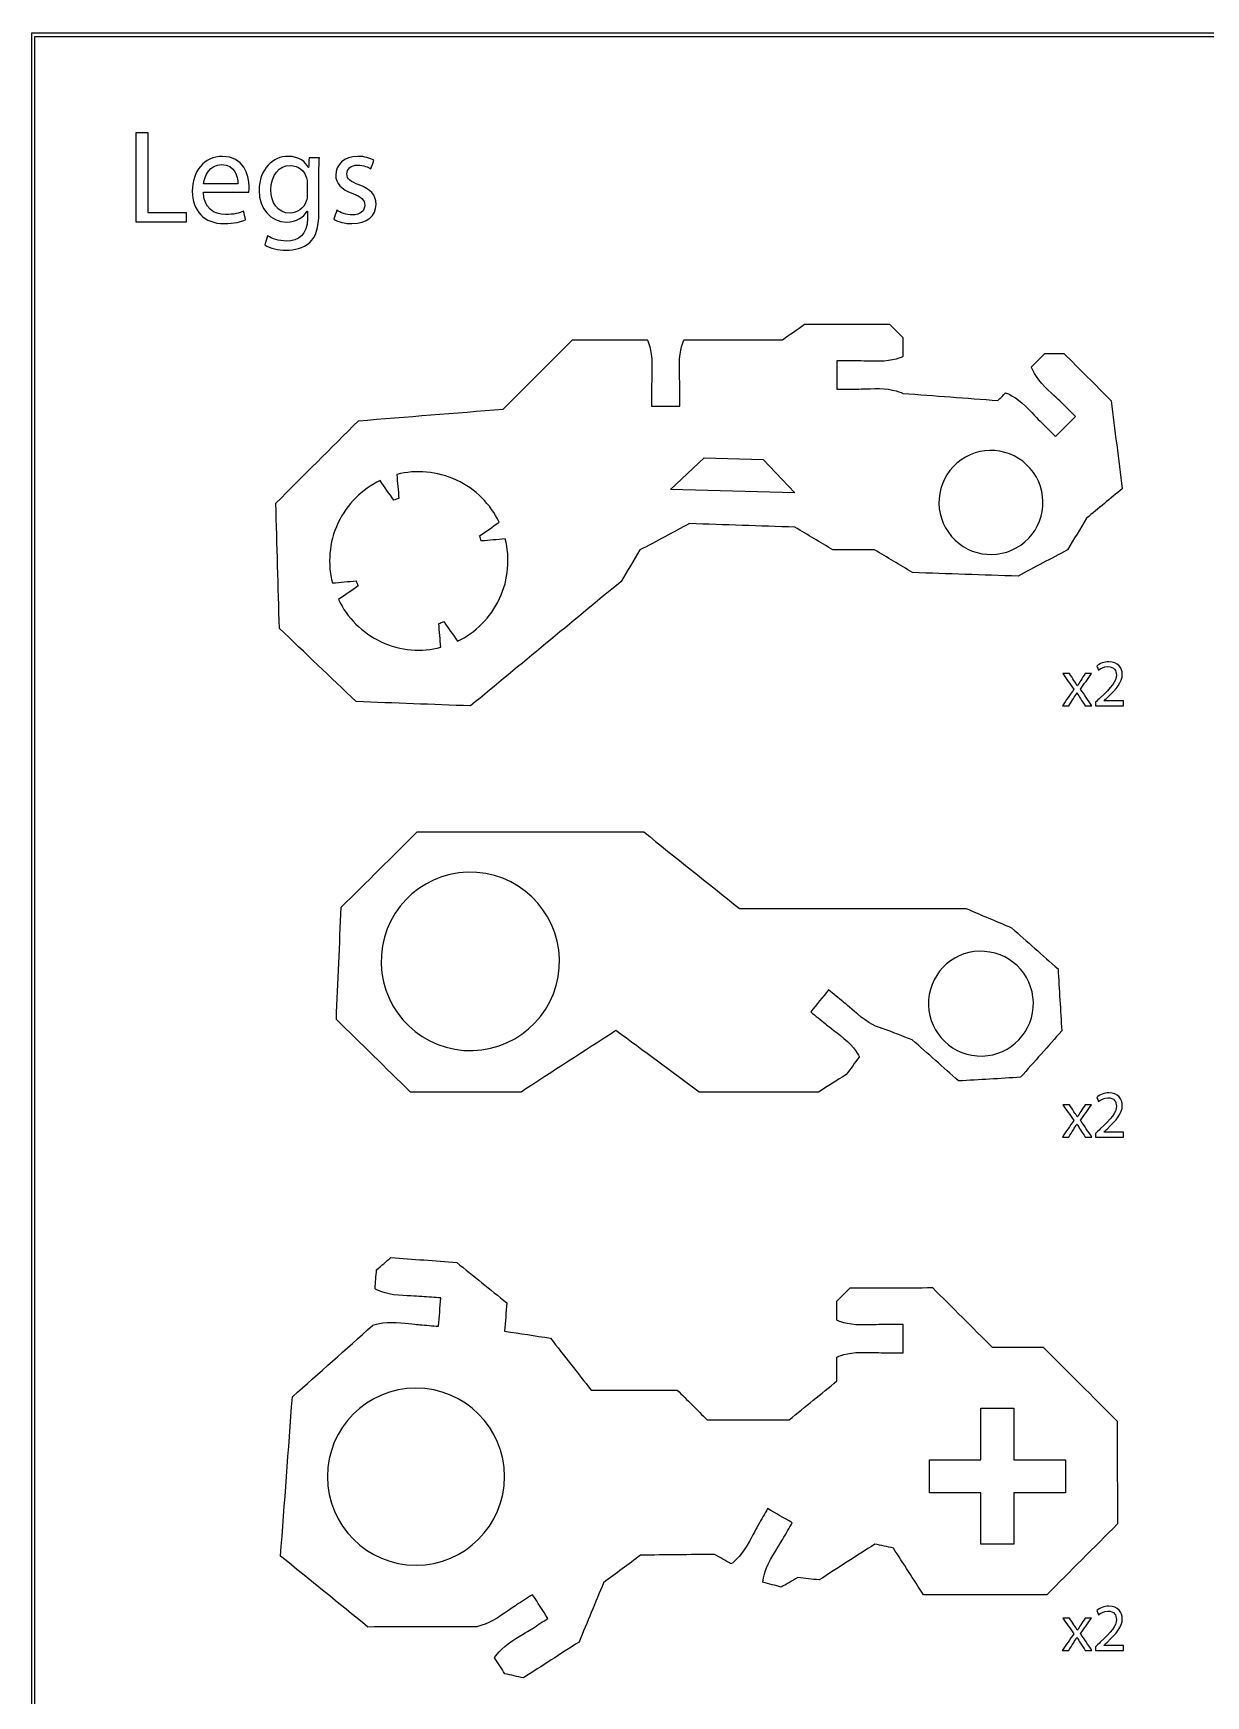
# Model space of a CAD drawing. Extents: x 0 to 850, y 0 to 600.
# Drawn here: x 310.2 to 434.2, y 424.1 to 600 of the extents above; entities that cross this region are included whole.
import ezdxf

# ---------------------------------------------------------------- set-up
doc = ezdxf.new("R2010")
doc.units = 0
doc.header["$MEASUREMENT"] = 0
doc.layers.add('DEFAULT', color=18, linetype='CONTINUOUS')

msp = doc.modelspace()

# ---------------------------------------------------------------- linework, layer by layer
at = {"layer": 'DEFAULT', "color": 5}
for points in [[(640, 600), (310, 600), (310, 240), (640, 240)], [(639.65, 240.35), (310.35, 240.35), (310.35, 599.65), (639.65, 599.65)], [(321.07, 589.51), (322.3, 589.51), (322.3, 581.03), (326.36, 581.03), (326.36, 580), (321.07, 580)]]:
    msp.add_lwpolyline(points, close=True, dxfattribs=at)
at = {"layer": 'DEFAULT', "color": 1}
for points in [[(387.39, 554.92), (390.74, 551.37), (377.6, 551.75), (381.16, 555.1)], [(410.41, 454.56), (413.92, 454.56), (413.92, 449.11), (419.36, 449.11), (419.37, 445.61), (413.92, 445.61), (413.92, 440.16), (410.42, 440.16), (410.42, 445.61), (404.97, 445.6), (404.97, 449.1), (410.42, 449.1)]]:
    msp.add_lwpolyline(points, close=True, dxfattribs=at)
at = {"layer": 'DEFAULT', "color": 5}
for points, knots in [([(328.18, 583.19), (328.21, 581.51), (329.28, 580.82), (330.53, 580.82), (331.41, 580.82), (331.95, 580.97), (332.42, 581.17), (332.49, 580.87), (332.56, 580.58), (332.63, 580.28), (332.19, 580.08), (331.44, 579.86), (330.36, 579.86), (328.25, 579.86), (327, 581.24), (327, 583.3), (327, 585.36), (328.21, 586.98), (330.2, 586.98), (332.43, 586.98), (333.02, 585.02), (333.02, 583.77), (333.02, 583.51), (332.99, 583.32), (332.98, 583.19), (331.38, 583.19), (329.78, 583.19), (328.18, 583.19)], [13.597, 13.597, 13.597, 13.597, 14.597, 14.597, 14.597, 15.597, 15.597, 15.597, 18.187213, 18.187213, 18.187213, 19.187213, 19.187213, 19.187213, 20.187213, 20.187213, 20.187213, 21.187213, 21.187213, 21.187213, 22.187213, 22.187213, 22.187213, 23.187213, 23.187213, 23.187213, 36.784213, 36.784213, 36.784213, 36.784213]), ([(331.82, 584.08), (331.84, 584.87), (331.5, 586.1), (330.1, 586.1), (328.85, 586.1), (328.3, 584.94), (328.2, 584.08), (329.41, 584.08), (330.62, 584.08), (331.82, 584.08)], [10.278, 10.278, 10.278, 10.278, 11.278, 11.278, 11.278, 12.278, 12.278, 12.278, 22.556, 22.556, 22.556, 22.556]), ([(340.45, 586.83), (340.42, 586.33), (340.39, 585.78), (340.39, 584.95), (340.39, 583.63), (340.39, 582.31), (340.39, 580.99), (340.39, 579.42), (340.08, 578.46), (339.42, 577.87), (338.75, 577.25), (337.79, 577.05), (336.93, 577.05), (336.11, 577.05), (335.21, 577.25), (334.66, 577.62), (334.76, 577.93), (334.87, 578.25), (334.97, 578.56), (335.42, 578.28), (336.13, 578.02), (336.97, 578.02), (338.24, 578.02), (339.18, 578.69), (339.18, 580.41), (339.18, 580.66), (339.18, 580.92), (339.18, 581.17), (339.17, 581.17), (339.16, 581.17), (339.15, 581.17), (338.77, 580.54), (338.03, 580.03), (336.97, 580.03), (335.28, 580.03), (334.07, 581.47), (334.07, 583.36), (334.07, 585.67), (335.58, 586.98), (337.14, 586.98), (338.33, 586.98), (338.98, 586.36), (339.27, 585.8), (339.28, 585.8), (339.29, 585.8), (339.3, 585.8), (339.32, 586.14), (339.34, 586.49), (339.36, 586.83), (339.72, 586.83), (340.08, 586.83), (340.45, 586.83)], [3.079, 3.079, 3.079, 3.079, 4.079, 4.079, 4.079, 15.317, 15.317, 15.317, 16.317, 16.317, 16.317, 17.317, 17.317, 17.317, 18.317, 18.317, 18.317, 21.13683, 21.13683, 21.13683, 22.13683, 22.13683, 22.13683, 23.13683, 23.13683, 23.13683, 25.29683, 25.29683, 25.29683, 25.37583, 25.37583, 25.37583, 26.37583, 26.37583, 26.37583, 27.37583, 27.37583, 27.37583, 28.37583, 28.37583, 28.37583, 29.37583, 29.37583, 29.37583, 29.45583, 29.45583, 29.45583, 32.380265, 32.380265, 32.380265, 35.459265, 35.459265, 35.459265, 35.459265]), ([(339.16, 584.13), (339.16, 584.35), (339.15, 584.53), (339.09, 584.7), (338.87, 585.42), (338.26, 586.01), (337.36, 586.01), (336.17, 586.01), (335.32, 585.01), (335.32, 583.43), (335.32, 582.09), (336, 580.97), (337.34, 580.97), (338.1, 580.97), (338.79, 581.45), (339.06, 582.24), (339.13, 582.45), (339.16, 582.69), (339.16, 582.91), (339.16, 583.32), (339.16, 583.72), (339.16, 584.13)], [3.479, 3.479, 3.479, 3.479, 4.479, 4.479, 4.479, 5.479, 5.479, 5.479, 6.479, 6.479, 6.479, 7.479, 7.479, 7.479, 8.479, 8.479, 8.479, 9.479, 9.479, 9.479, 12.958, 12.958, 12.958, 12.958]), ([(342.28, 581.27), (342.65, 581.03), (343.3, 580.78), (343.92, 580.78), (344.82, 580.78), (345.24, 581.23), (345.24, 581.79), (345.24, 582.38), (344.89, 582.71), (343.97, 583.05), (342.75, 583.48), (342.17, 584.16), (342.17, 584.98), (342.17, 586.08), (343.06, 586.98), (344.52, 586.98), (345.22, 586.98), (345.82, 586.79), (346.2, 586.56), (346.1, 586.26), (346, 585.96), (345.89, 585.66), (345.62, 585.83), (345.13, 586.05), (344.5, 586.05), (343.76, 586.05), (343.35, 585.63), (343.35, 585.12), (343.35, 584.56), (343.76, 584.3), (344.65, 583.96), (345.84, 583.51), (346.44, 582.92), (346.44, 581.9), (346.44, 580.71), (345.51, 579.86), (343.89, 579.86), (343.14, 579.86), (342.45, 580.04), (341.97, 580.32), (342.07, 580.64), (342.18, 580.95), (342.28, 581.27)], [2.82078, 2.82078, 2.82078, 2.82078, 3.82078, 3.82078, 3.82078, 4.82078, 4.82078, 4.82078, 5.82078, 5.82078, 5.82078, 6.82078, 6.82078, 6.82078, 7.82078, 7.82078, 7.82078, 8.82078, 8.82078, 8.82078, 11.526862, 11.526862, 11.526862, 12.526862, 12.526862, 12.526862, 13.526862, 13.526862, 13.526862, 14.526862, 14.526862, 14.526862, 15.526862, 15.526862, 15.526862, 16.526862, 16.526862, 16.526862, 17.526862, 17.526862, 17.526862, 20.347642, 20.347642, 20.347642, 20.347642]), ([(422.56, 528.85), (422.56, 528.98), (422.56, 529.11), (422.56, 529.24), (422.73, 529.39), (422.89, 529.55), (423.05, 529.71), (424.22, 530.82), (424.75, 531.42), (424.76, 532.11), (424.76, 532.57), (424.53, 533), (423.85, 533), (423.43, 533), (423.08, 532.79), (422.87, 532.62), (422.81, 532.76), (422.74, 532.91), (422.68, 533.05), (422.99, 533.32), (423.44, 533.52), (423.97, 533.52), (424.96, 533.52), (425.38, 532.84), (425.38, 532.19), (425.38, 531.34), (424.76, 530.65), (423.8, 529.72), (423.68, 529.61), (423.55, 529.5), (423.43, 529.38), (423.43, 529.38), (423.43, 529.37), (423.43, 529.37), (424.12, 529.37), (424.8, 529.37), (425.49, 529.37), (425.49, 529.2), (425.49, 529.03), (425.49, 528.85), (424.52, 528.85), (423.54, 528.85), (422.56, 528.85)], [8.302, 8.302, 8.302, 8.302, 9.382, 9.382, 9.382, 11.305538, 11.305538, 11.305538, 12.305538, 12.305538, 12.305538, 13.305538, 13.305538, 13.305538, 14.305538, 14.305538, 14.305538, 15.666538, 15.666538, 15.666538, 16.666538, 16.666538, 16.666538, 17.666538, 17.666538, 17.666538, 18.666538, 18.666538, 18.666538, 20.081883, 20.081883, 20.081883, 20.121883, 20.121883, 20.121883, 25.963883, 25.963883, 25.963883, 27.423883, 27.423883, 27.423883, 35.725883, 35.725883, 35.725883, 35.725883]), ([(419.78, 532.27), (419.95, 532.03), (420.11, 531.78), (420.27, 531.54), (420.4, 531.35), (420.5, 531.17), (420.62, 530.98), (420.62, 530.98), (420.63, 530.98), (420.64, 530.98), (420.75, 531.18), (420.86, 531.36), (420.98, 531.54), (421.14, 531.79), (421.3, 532.03), (421.46, 532.27), (421.68, 532.27), (421.9, 532.27), (422.13, 532.27), (421.74, 531.72), (421.35, 531.17), (420.96, 530.62), (421.36, 530.03), (421.76, 529.44), (422.16, 528.85), (421.93, 528.85), (421.69, 528.85), (421.46, 528.85), (421.29, 529.11), (421.12, 529.37), (420.95, 529.62), (420.82, 529.82), (420.71, 530.01), (420.59, 530.22), (420.58, 530.22), (420.58, 530.22), (420.57, 530.22), (420.46, 530.01), (420.34, 529.83), (420.21, 529.62), (420.05, 529.37), (419.88, 529.11), (419.72, 528.85), (419.49, 528.85), (419.26, 528.85), (419.04, 528.85), (419.44, 529.44), (419.84, 530.02), (420.25, 530.6), (419.86, 531.16), (419.48, 531.71), (419.09, 532.27), (419.32, 532.27), (419.55, 532.27), (419.78, 532.27)], [1.96, 1.96, 1.96, 1.96, 4.45699, 4.45699, 4.45699, 5.45699, 5.45699, 5.45699, 5.51799, 5.51799, 5.51799, 6.51799, 6.51799, 6.51799, 8.987266, 8.987266, 8.987266, 10.888266, 10.888266, 10.888266, 16.616124, 16.616124, 16.616124, 22.663438, 22.663438, 22.663438, 24.663438, 24.663438, 24.663438, 27.266513, 27.266513, 27.266513, 28.266513, 28.266513, 28.266513, 28.306513, 28.306513, 28.306513, 29.306513, 29.306513, 29.306513, 31.898725, 31.898725, 31.898725, 33.838725, 33.838725, 33.838725, 39.85928, 39.85928, 39.85928, 45.624302, 45.624302, 45.624302, 47.584302, 47.584302, 47.584302, 47.584302]), ([(422.56, 483.24), (422.56, 483.37), (422.56, 483.5), (422.56, 483.62), (422.73, 483.78), (422.89, 483.94), (423.05, 484.1), (424.22, 485.21), (424.75, 485.8), (424.76, 486.5), (424.76, 486.96), (424.53, 487.39), (423.85, 487.39), (423.43, 487.39), (423.09, 487.18), (422.87, 487), (422.81, 487.15), (422.74, 487.3), (422.68, 487.44), (422.99, 487.71), (423.45, 487.91), (423.97, 487.91), (424.96, 487.91), (425.38, 487.23), (425.38, 486.57), (425.38, 485.73), (424.76, 485.04), (423.8, 484.11), (423.68, 484), (423.55, 483.88), (423.43, 483.77), (423.43, 483.77), (423.43, 483.76), (423.43, 483.76), (424.12, 483.76), (424.8, 483.76), (425.49, 483.76), (425.49, 483.59), (425.49, 483.41), (425.49, 483.24), (424.52, 483.24), (423.54, 483.24), (422.56, 483.24)], [8.302, 8.302, 8.302, 8.302, 9.382, 9.382, 9.382, 11.305538, 11.305538, 11.305538, 12.305538, 12.305538, 12.305538, 13.305538, 13.305538, 13.305538, 14.305538, 14.305538, 14.305538, 15.666127, 15.666127, 15.666127, 16.666127, 16.666127, 16.666127, 17.666127, 17.666127, 17.666127, 18.666127, 18.666127, 18.666127, 20.082149, 20.082149, 20.082149, 20.121149, 20.121149, 20.121149, 25.962149, 25.962149, 25.962149, 27.423149, 27.423149, 27.423149, 35.725149, 35.725149, 35.725149, 35.725149]), ([(419.78, 486.66), (419.95, 486.41), (420.11, 486.17), (420.27, 485.92), (420.4, 485.73), (420.5, 485.56), (420.62, 485.37), (420.62, 485.37), (420.63, 485.37), (420.64, 485.37), (420.75, 485.57), (420.86, 485.75), (420.98, 485.93), (421.14, 486.17), (421.3, 486.42), (421.46, 486.66), (421.68, 486.66), (421.9, 486.66), (422.13, 486.66), (421.74, 486.11), (421.35, 485.56), (420.96, 485.01), (421.36, 484.42), (421.76, 483.83), (422.16, 483.24), (421.93, 483.24), (421.69, 483.24), (421.46, 483.24), (421.29, 483.5), (421.12, 483.76), (420.95, 484.01), (420.82, 484.21), (420.71, 484.4), (420.59, 484.6), (420.58, 484.6), (420.58, 484.6), (420.57, 484.6), (420.46, 484.4), (420.34, 484.22), (420.21, 484.01), (420.05, 483.76), (419.88, 483.5), (419.72, 483.24), (419.49, 483.24), (419.26, 483.24), (419.04, 483.24), (419.44, 483.82), (419.84, 484.4), (420.25, 484.99), (419.86, 485.54), (419.48, 486.1), (419.09, 486.66), (419.32, 486.66), (419.55, 486.66), (419.78, 486.66)], [1.96, 1.96, 1.96, 1.96, 4.457543, 4.457543, 4.457543, 5.457543, 5.457543, 5.457543, 5.517543, 5.517543, 5.517543, 6.517543, 6.517543, 6.517543, 8.986819, 8.986819, 8.986819, 10.887819, 10.887819, 10.887819, 16.615677, 16.615677, 16.615677, 22.663553, 22.663553, 22.663553, 24.664553, 24.664553, 24.664553, 27.267083, 27.267083, 27.267083, 28.267083, 28.267083, 28.267083, 28.307083, 28.307083, 28.307083, 29.307083, 29.307083, 29.307083, 31.899294, 31.899294, 31.899294, 33.839294, 33.839294, 33.839294, 39.859849, 39.859849, 39.859849, 45.624871, 45.624871, 45.624871, 47.584871, 47.584871, 47.584871, 47.584871]), ([(422.56, 428.94), (422.56, 429.07), (422.56, 429.2), (422.56, 429.32), (422.72, 429.48), (422.89, 429.64), (423.05, 429.8), (424.22, 430.91), (424.75, 431.51), (424.76, 432.2), (424.76, 432.66), (424.53, 433.09), (423.85, 433.09), (423.43, 433.09), (423.08, 432.88), (422.87, 432.7), (422.81, 432.85), (422.74, 433), (422.68, 433.14), (422.99, 433.41), (423.44, 433.61), (423.97, 433.61), (424.96, 433.61), (425.38, 432.93), (425.38, 432.27), (425.38, 431.43), (424.76, 430.74), (423.8, 429.81), (423.68, 429.7), (423.55, 429.59), (423.43, 429.47), (423.43, 429.47), (423.43, 429.46), (423.43, 429.46), (424.12, 429.46), (424.8, 429.46), (425.49, 429.46), (425.49, 429.29), (425.49, 429.12), (425.49, 428.94), (424.52, 428.94), (423.54, 428.94), (422.56, 428.94)], [8.302, 8.302, 8.302, 8.302, 9.382, 9.382, 9.382, 11.306235, 11.306235, 11.306235, 12.306235, 12.306235, 12.306235, 13.306235, 13.306235, 13.306235, 14.306235, 14.306235, 14.306235, 15.666823, 15.666823, 15.666823, 16.666823, 16.666823, 16.666823, 17.666823, 17.666823, 17.666823, 18.666823, 18.666823, 18.666823, 20.082168, 20.082168, 20.082168, 20.122168, 20.122168, 20.122168, 25.963168, 25.963168, 25.963168, 27.424168, 27.424168, 27.424168, 35.726168, 35.726168, 35.726168, 35.726168]), ([(419.78, 432.36), (419.95, 432.11), (420.11, 431.87), (420.27, 431.63), (420.4, 431.43), (420.5, 431.26), (420.62, 431.07), (420.62, 431.07), (420.63, 431.07), (420.64, 431.07), (420.75, 431.27), (420.86, 431.45), (420.98, 431.63), (421.14, 431.87), (421.3, 432.12), (421.46, 432.36), (421.68, 432.36), (421.9, 432.36), (422.13, 432.36), (421.74, 431.81), (421.35, 431.26), (420.96, 430.71), (421.36, 430.12), (421.76, 429.53), (422.16, 428.94), (421.93, 428.94), (421.69, 428.94), (421.46, 428.94), (421.29, 429.2), (421.12, 429.46), (420.95, 429.71), (420.82, 429.91), (420.71, 430.1), (420.59, 430.31), (420.58, 430.31), (420.58, 430.31), (420.57, 430.31), (420.46, 430.1), (420.34, 429.92), (420.21, 429.71), (420.05, 429.46), (419.88, 429.2), (419.72, 428.94), (419.49, 428.94), (419.26, 428.94), (419.03, 428.94), (419.44, 429.52), (419.84, 430.11), (420.25, 430.69), (419.86, 431.24), (419.48, 431.8), (419.09, 432.36), (419.32, 432.36), (419.55, 432.36), (419.78, 432.36)], [1.96, 1.96, 1.96, 1.96, 4.457543, 4.457543, 4.457543, 5.457543, 5.457543, 5.457543, 5.517543, 5.517543, 5.517543, 6.517543, 6.517543, 6.517543, 8.986819, 8.986819, 8.986819, 10.887819, 10.887819, 10.887819, 16.616494, 16.616494, 16.616494, 22.66437, 22.66437, 22.66437, 24.66537, 24.66537, 24.66537, 27.2679, 27.2679, 27.2679, 28.2679, 28.2679, 28.2679, 28.3079, 28.3079, 28.3079, 29.3079, 29.3079, 29.3079, 31.900112, 31.900112, 31.900112, 33.840112, 33.840112, 33.840112, 39.861487, 39.861487, 39.861487, 45.626509, 45.626509, 45.626509, 47.586509, 47.586509, 47.586509, 47.586509])]:
    msp.add_open_spline(points, degree=3, knots=knots, dxfattribs=at)
at = {"layer": 'DEFAULT', "color": 1}
for points, knots in [([(372.36, 542.01), (373.03, 543.12), (373.7, 544.23), (374.36, 545.34), (376.11, 546.27), (377.85, 547.2), (379.6, 548.13), (383.32, 548.01), (387.03, 547.88), (390.75, 547.75), (392.09, 546.95), (393.43, 546.15), (394.77, 545.35), (396.24, 545.35), (397.71, 545.35), (399.18, 545.35), (400.52, 544.55), (401.86, 543.75), (403.2, 542.95), (406.92, 542.82), (410.63, 542.7), (414.35, 542.57), (416.1, 543.5), (417.84, 544.43), (419.59, 545.36), (420.26, 546.47), (420.92, 547.58), (421.59, 548.69), (422.85, 549.73), (424.11, 550.78), (425.38, 551.82), (424.98, 554.92), (424.59, 558.03), (424.2, 561.13), (422.53, 562.8), (420.86, 564.47), (419.2, 566.13), (418.53, 566.13), (417.86, 566.13), (417.2, 566.13), (416.73, 565.66), (416.25, 565.19), (415.78, 564.71), (415.74, 564.68), (416.22, 563.57), (417.2, 562.6), (418.18, 561.62), (418.76, 561.11), (419.01, 560.86), (419.48, 560.39), (419.95, 559.92), (420.42, 559.45), (419.72, 558.75), (419.01, 558.04), (418.3, 557.33), (417.83, 557.8), (417.36, 558.27), (416.89, 558.74), (416.65, 558.98), (416.13, 559.56), (415.15, 560.54), (414.18, 561.51), (413.08, 561.99), (413.03, 561.95), (412.76, 561.68), (412.49, 561.41), (412.23, 561.15), (408.88, 561.4), (405.53, 561.65), (402.18, 561.9), (402.18, 561.96), (401.07, 562.4), (399.68, 562.41), (398.3, 562.4), (397.52, 562.35), (397.18, 562.36), (396.51, 562.36), (395.85, 562.36), (395.19, 562.36), (395.18, 563.36), (395.18, 564.36), (395.18, 565.36), (395.85, 565.36), (396.52, 565.35), (397.18, 565.35), (397.52, 565.36), (398.3, 565.3), (399.68, 565.31), (401.06, 565.31), (402.18, 565.76), (402.18, 565.8), (402.18, 566.47), (402.18, 567.14), (402.18, 567.81), (401.71, 568.28), (401.24, 568.75), (400.77, 569.22), (397.77, 569.22), (394.77, 569.21), (391.77, 569.21), (390.99, 568.67), (390.21, 568.12), (389.43, 567.58), (385.96, 567.57), (382.5, 567.57), (379.03, 567.57), (378.98, 567.57), (378.53, 566.45), (378.53, 565.07), (378.53, 563.69), (378.58, 562.91), (378.58, 562.57), (378.58, 561.9), (378.58, 561.24), (378.58, 560.57), (377.58, 560.57), (376.58, 560.57), (375.59, 560.57), (375.59, 561.23), (375.59, 561.9), (375.59, 562.57), (375.58, 562.91), (375.63, 563.68), (375.63, 565.07), (375.63, 566.45), (375.18, 567.57), (375.13, 567.57), (372.49, 567.57), (369.85, 567.56), (367.21, 567.56), (364.78, 565.12), (362.34, 562.68), (359.9, 560.24), (354.79, 559.83), (349.68, 559.42), (344.57, 559.01), (341.66, 556.1), (338.75, 553.19), (335.84, 550.28), (335.97, 545.87), (336.09, 541.46), (336.22, 537.05), (338.92, 534.46), (341.63, 531.88), (344.34, 529.3), (348.37, 529.15), (352.4, 529), (356.44, 528.85), (361.75, 533.24), (367.06, 537.63), (372.36, 542.01)], [0, 0, 0, 0, 10.998204, 10.998204, 10.998204, 27.828204, 27.828204, 27.828204, 59.446655, 59.446655, 59.446655, 72.725815, 72.725815, 72.725815, 85.235819, 85.235819, 85.235819, 98.514979, 98.514979, 98.514979, 130.123779, 130.123779, 130.123779, 146.962603, 146.962603, 146.962603, 157.969383, 157.969383, 157.969383, 171.898651, 171.898651, 171.898651, 198.509092, 198.509092, 198.509092, 218.555571, 218.555571, 218.555571, 224.225571, 224.225571, 224.225571, 229.896585, 229.896585, 229.896585, 230.896585, 230.896585, 230.896585, 231.896585, 231.896585, 231.896585, 237.56055, 237.56055, 237.56055, 246.059973, 246.059973, 246.059973, 251.716845, 251.716845, 251.716845, 252.716845, 252.716845, 252.716845, 253.716845, 253.716845, 253.716845, 256.920047, 256.920047, 256.920047, 285.479586, 285.479586, 285.479586, 286.479586, 286.479586, 286.479586, 287.479586, 287.479586, 287.479586, 293.129595, 293.129595, 293.129595, 301.619601, 301.619601, 301.619601, 307.28961, 307.28961, 307.28961, 308.28961, 308.28961, 308.28961, 309.28961, 309.28961, 309.28961, 314.969619, 314.969619, 314.969619, 320.633548, 320.633548, 320.633548, 346.143556, 346.143556, 346.143556, 354.235929, 354.235929, 354.235929, 383.705936, 383.705936, 383.705936, 384.705936, 384.705936, 384.705936, 385.705936, 385.705936, 385.705936, 391.365945, 391.365945, 391.365945, 399.865951, 399.865951, 399.865951, 405.525951, 405.525951, 405.525951, 406.525951, 406.525951, 406.525951, 407.525951, 407.525951, 407.525951, 429.965959, 429.965959, 429.965959, 459.289685, 459.289685, 459.289685, 502.910327, 502.910327, 502.910327, 537.897974, 537.897974, 537.897974, 575.412952, 575.412952, 575.412952, 607.220544, 607.220544, 607.220544, 641.544047, 641.544047, 641.544047, 700.108649, 700.108649, 700.108649, 700.108649]), ([(415.99, 553.52), (417.73, 551.04), (417.13, 547.61), (414.64, 545.86), (412.15, 544.12), (408.72, 544.72), (406.98, 547.21), (405.24, 549.7), (405.84, 553.13), (408.33, 554.87), (410.81, 556.61), (414.24, 556.01), (415.99, 553.52)], [1, 1, 1, 1, 2, 2, 2, 3, 3, 3, 4, 4, 4, 5, 5, 5, 5]), ([(346.98, 535.63), (344.93, 536.59), (343.38, 538.19), (342.47, 540.09), (343.16, 540.57), (343.84, 541.05), (344.53, 541.53), (344.47, 541.71), (344.4, 541.89), (344.34, 542.07), (343.5, 542), (342.66, 541.92), (341.82, 541.85), (341.3, 543.89), (341.45, 546.11), (342.41, 548.17), (343.37, 550.22), (344.97, 551.77), (346.86, 552.68), (347.35, 551.99), (347.83, 551.3), (348.32, 550.6), (348.5, 550.67), (348.68, 550.73), (348.86, 550.8), (348.78, 551.64), (348.71, 552.49), (348.63, 553.33), (350.67, 553.85), (352.89, 553.69), (354.95, 552.73), (357, 551.78), (358.55, 550.17), (359.46, 548.28), (358.77, 547.79), (358.08, 547.31), (357.39, 546.82), (357.45, 546.65), (357.52, 546.47), (357.59, 546.29), (358.42, 546.36), (359.26, 546.43), (360.1, 546.51), (360.62, 544.48), (360.47, 542.26), (359.51, 540.21), (358.55, 538.15), (356.96, 536.6), (355.05, 535.69), (354.57, 536.38), (354.09, 537.07), (353.61, 537.76), (353.43, 537.69), (353.25, 537.63), (353.07, 537.56), (353.15, 536.72), (353.22, 535.89), (353.29, 535.05), (351.25, 534.52), (349.03, 534.68), (346.98, 535.63)], [1, 1, 1, 1, 2, 2, 2, 9.151895, 9.151895, 9.151895, 10.777748, 10.777748, 10.777748, 17.936415, 17.936415, 17.936415, 18.936415, 18.936415, 18.936415, 19.936415, 19.936415, 19.936415, 27.132552, 27.132552, 27.132552, 28.761816, 28.761816, 28.761816, 35.959441, 35.959441, 35.959441, 36.959441, 36.959441, 36.959441, 37.959441, 37.959441, 37.959441, 45.131003, 45.131003, 45.131003, 46.750879, 46.750879, 46.750879, 53.897822, 53.897822, 53.897822, 54.897822, 54.897822, 54.897822, 55.897822, 55.897822, 55.897822, 63.041526, 63.041526, 63.041526, 64.657973, 64.657973, 64.657973, 71.805791, 71.805791, 71.805791, 72.805791, 72.805791, 72.805791, 72.805791]), ([(397.55, 491.7), (397.59, 491.75), (397.01, 492.8), (395.94, 493.68), (394.87, 494.55), (394.23, 495), (393.97, 495.22), (393.45, 495.64), (392.94, 496.06), (392.42, 496.48), (393.05, 497.26), (393.68, 498.03), (394.31, 498.81), (394.83, 498.38), (395.34, 497.96), (395.86, 497.54), (396.13, 497.33), (396.7, 496.8), (397.77, 495.93), (398.84, 495.05), (399.99, 494.69), (400.02, 494.73), (401.07, 494.33), (402.12, 493.92), (403.16, 493.52), (404.8, 492.07), (406.44, 490.62), (408.07, 489.17), (410.25, 489.3), (412.44, 489.43), (414.62, 489.56), (416.07, 491.2), (417.53, 492.84), (418.98, 494.47), (418.85, 496.66), (418.71, 498.84), (418.58, 501.02), (416.94, 502.47), (415.31, 503.92), (413.67, 505.37), (412.06, 506.06), (410.44, 506.74), (408.83, 507.42), (400.85, 507.42), (392.86, 507.42), (384.87, 507.42), (381.5, 510.12), (378.13, 512.82), (374.75, 515.52), (366.77, 515.52), (358.78, 515.52), (350.79, 515.52), (348.11, 512.86), (345.43, 510.2), (342.75, 507.54), (342.58, 503.59), (342.41, 499.64), (342.24, 495.69), (344.85, 493.12), (347.47, 490.56), (350.08, 488), (353.98, 488), (357.88, 488), (361.78, 488), (365.12, 490.17), (368.47, 492.34), (371.82, 494.51), (374.75, 492.34), (377.68, 490.17), (380.61, 488), (384.83, 488), (389.04, 488), (393.26, 488), (394.23, 488.62), (395.2, 489.23), (396.17, 489.85), (396.63, 490.46), (397.09, 491.08), (397.55, 491.7)], [6.568051, 6.568051, 6.568051, 6.568051, 7.568051, 7.568051, 7.568051, 8.568051, 8.568051, 8.568051, 14.218653, 14.218653, 14.218653, 22.713222, 22.713222, 22.713222, 28.377893, 28.377893, 28.377893, 29.377893, 29.377893, 29.377893, 30.377893, 30.377893, 30.377893, 39.92318, 39.92318, 39.92318, 58.511268, 58.511268, 58.511268, 77.114413, 77.114413, 77.114413, 95.730733, 95.730733, 95.730733, 114.335082, 114.335082, 114.335082, 132.930654, 132.930654, 132.930654, 147.817027, 147.817027, 147.817027, 215.737028, 215.737028, 215.737028, 252.487848, 252.487848, 252.487848, 320.407849, 320.407849, 320.407849, 352.531935, 352.531935, 352.531935, 386.153217, 386.153217, 386.153217, 417.288755, 417.288755, 417.288755, 450.428756, 450.428756, 450.428756, 484.34344, 484.34344, 484.34344, 515.330099, 515.330099, 515.330099, 551.200099, 551.200099, 551.200099, 560.962829, 560.962829, 560.962829, 567.53088, 567.53088, 567.53088, 567.53088]), ([(355.73, 492.41), (350.54, 492.79), (346.62, 497.31), (347, 502.5), (347.38, 507.7), (351.89, 511.61), (357.09, 511.23), (362.28, 510.86), (366.19, 506.34), (365.82, 501.14), (365.44, 495.95), (360.93, 492.04), (355.73, 492.41)], [1, 1, 1, 1, 2, 2, 2, 3, 3, 3, 4, 4, 4, 5, 5, 5, 5]), ([(410.82, 502.88), (413.88, 502.67), (416.18, 500.01), (415.96, 496.95), (415.74, 493.9), (413.08, 491.6), (410.03, 491.82), (406.96, 492.04), (404.67, 494.7), (404.89, 497.75), (405.11, 500.81), (407.76, 503.11), (410.82, 502.88)], [1, 1, 1, 1, 2, 2, 2, 3, 3, 3, 4, 4, 4, 5, 5, 5, 5]), ([(367.91, 429.82), (368.78, 431.91), (369.64, 434), (370.51, 436.1), (371.81, 437.07), (373.12, 438.04), (374.43, 439.01), (377.04, 439.04), (379.64, 439.06), (382.25, 439.09), (382.83, 438.76), (383.41, 438.43), (383.98, 438.09), (384.03, 438.06), (384.97, 438.81), (385.66, 440.01), (386.35, 441.21), (386.7, 441.9), (386.87, 442.2), (387.2, 442.78), (387.53, 443.36), (387.86, 443.93), (388.73, 443.43), (389.59, 442.94), (390.46, 442.44), (390.13, 441.86), (389.8, 441.28), (389.47, 440.71), (389.3, 440.41), (388.87, 439.76), (388.17, 438.56), (387.49, 437.36), (387.32, 436.17), (387.37, 436.14), (388.01, 435.97), (388.66, 435.8), (389.3, 435.63), (389.88, 435.96), (390.46, 436.3), (391.04, 436.63), (391.8, 436.55), (392.56, 436.47), (393.32, 436.39), (395.28, 437.66), (397.25, 438.92), (399.21, 440.18), (399.86, 440.04), (400.51, 439.9), (401.16, 439.76), (402.23, 438.11), (403.3, 436.45), (404.36, 434.8), (408.7, 434.8), (413.04, 434.8), (417.38, 434.8), (419.88, 437.31), (422.37, 439.81), (424.87, 442.31), (424.86, 445.94), (424.84, 449.57), (424.83, 453.2), (422.22, 455.81), (419.62, 458.41), (417.01, 461.01), (415.21, 461.01), (413.42, 461.01), (411.62, 461), (409.51, 463.11), (407.41, 465.21), (405.3, 467.31), (402.4, 467.3), (399.5, 467.29), (396.6, 467.28), (396.13, 466.81), (395.66, 466.34), (395.19, 465.87), (395.19, 465.2), (395.19, 464.53), (395.19, 463.86), (395.19, 463.81), (396.31, 463.36), (397.69, 463.36), (399.07, 463.36), (399.85, 463.42), (400.19, 463.42), (400.86, 463.42), (401.52, 463.42), (402.19, 463.42), (402.19, 462.42), (402.19, 461.42), (402.19, 460.42), (401.53, 460.42), (400.86, 460.42), (400.2, 460.42), (399.86, 460.42), (399.08, 460.46), (397.7, 460.46), (396.32, 460.46), (395.2, 460.01), (395.2, 459.96), (395.2, 459.12), (395.2, 458.29), (395.2, 457.45), (393.52, 456.08), (391.83, 454.7), (390.15, 453.32), (387.26, 453.31), (384.37, 453.31), (381.47, 453.31), (380.42, 454.37), (379.36, 455.42), (378.3, 456.48), (375.26, 456.48), (372.23, 456.48), (369.19, 456.47), (367.76, 458.3), (366.32, 460.13), (364.89, 461.96), (363.27, 462.21), (361.66, 462.46), (360.04, 462.71), (360.12, 463.7), (360.19, 464.7), (360.27, 465.7), (358.51, 467.12), (356.75, 468.55), (354.98, 469.97), (352.66, 470.15), (350.33, 470.32), (348.01, 470.49), (347.5, 470.06), (347, 469.62), (346.49, 469.19), (346.44, 468.52), (346.39, 467.86), (346.34, 467.2), (346.34, 467.14), (347.42, 466.61), (348.8, 466.51), (350.18, 466.4), (350.96, 466.4), (351.29, 466.37), (351.96, 466.32), (352.62, 466.27), (353.29, 466.22), (353.21, 465.23), (353.14, 464.23), (353.06, 463.23), (352.4, 463.28), (351.74, 463.33), (351.07, 463.38), (350.73, 463.41), (349.96, 463.51), (348.58, 463.62), (347.2, 463.72), (346.05, 463.36), (346.05, 463.3), (343.23, 460.79), (340.41, 458.28), (337.59, 455.77), (337.17, 450.15), (336.76, 444.53), (336.34, 438.91), (339.42, 436.41), (342.5, 433.91), (345.58, 431.41), (349.34, 431.42), (353.11, 431.42), (356.87, 431.42), (356.89, 431.37), (358.08, 431.61), (359.24, 432.35), (360.4, 433.1), (361.03, 433.56), (361.31, 433.75), (361.87, 434.11), (362.43, 434.47), (362.99, 434.83), (363.53, 433.99), (364.07, 433.15), (364.62, 432.31), (364.06, 431.95), (363.5, 431.59), (362.94, 431.23), (362.65, 431.04), (361.97, 430.66), (360.81, 429.92), (359.68, 429.18), (358.98, 428.23), (358.98, 428.14), (359.34, 427.58), (359.71, 427.02), (360.07, 426.46), (360.72, 426.32), (361.37, 426.17), (362.02, 426.03), (363.99, 427.29), (365.95, 428.56), (367.91, 429.82)], [0, 0, 0, 0, 19.261609, 19.261609, 19.261609, 33.113757, 33.113757, 33.113757, 55.284849, 55.284849, 55.284849, 60.947048, 60.947048, 60.947048, 61.947048, 61.947048, 61.947048, 62.947048, 62.947048, 62.947048, 68.609247, 68.609247, 68.609247, 77.103198, 77.103198, 77.103198, 82.751747, 82.751747, 82.751747, 83.751747, 83.751747, 83.751747, 84.751747, 84.751747, 84.751747, 90.422902, 90.422902, 90.422902, 96.095088, 96.095088, 96.095088, 102.609633, 102.609633, 102.609633, 122.456641, 122.456641, 122.456641, 128.125115, 128.125115, 128.125115, 144.865181, 144.865181, 144.865181, 181.755186, 181.755186, 181.755186, 211.835522, 211.835522, 211.835522, 242.705796, 242.705796, 242.705796, 274.00942, 274.00942, 274.00942, 289.309423, 289.309423, 289.309423, 314.602642, 314.602642, 314.602642, 339.262806, 339.262806, 339.262806, 344.91966, 344.91966, 344.91966, 350.58966, 350.58966, 350.58966, 351.58966, 351.58966, 351.58966, 352.58966, 352.58966, 352.58966, 358.259669, 358.259669, 358.259669, 366.759675, 366.759675, 366.759675, 372.419675, 372.419675, 372.419675, 373.419675, 373.419675, 373.419675, 374.419675, 374.419675, 374.419675, 381.509675, 381.509675, 381.509675, 400.005158, 400.005158, 400.005158, 424.605166, 424.605166, 424.605166, 437.326019, 437.326019, 437.326019, 463.146027, 463.146027, 463.146027, 482.896665, 482.896665, 482.896665, 496.810665, 496.810665, 496.810665, 505.31554, 505.31554, 505.31554, 524.578263, 524.578263, 524.578263, 544.413555, 544.413555, 544.413555, 550.086297, 550.086297, 550.086297, 555.752636, 555.752636, 555.752636, 556.752636, 556.752636, 556.752636, 557.752636, 557.752636, 557.752636, 563.418225, 563.418225, 563.418225, 571.91237, 571.91237, 571.91237, 577.567987, 577.567987, 577.567987, 578.567987, 578.567987, 578.567987, 579.567987, 579.567987, 579.567987, 611.689159, 611.689159, 611.689159, 659.588672, 659.588672, 659.588672, 693.313736, 693.313736, 693.313736, 725.313743, 725.313743, 725.313743, 726.313743, 726.313743, 726.313743, 727.313743, 727.313743, 727.313743, 732.977884, 732.977884, 732.977884, 741.471388, 741.471388, 741.471388, 747.127128, 747.127128, 747.127128, 748.127128, 748.127128, 748.127128, 749.127128, 749.127128, 749.127128, 754.813498, 754.813498, 754.813498, 760.481972, 760.481972, 760.481972, 780.32357, 780.32357, 780.32357, 780.32357]), ([(341.29, 447.31), (341.29, 452.48), (345.48, 456.68), (350.66, 456.68), (355.83, 456.69), (360.03, 452.49), (360.03, 447.32), (360.03, 442.15), (355.84, 437.95), (350.67, 437.95), (345.5, 437.94), (341.3, 442.14), (341.29, 447.31)], [1, 1, 1, 1, 2, 2, 2, 3, 3, 3, 4, 4, 4, 5, 5, 5, 5])]:
    msp.add_open_spline(points, degree=3, knots=knots, dxfattribs=at)

doc.saveas('drawing.dxf')
